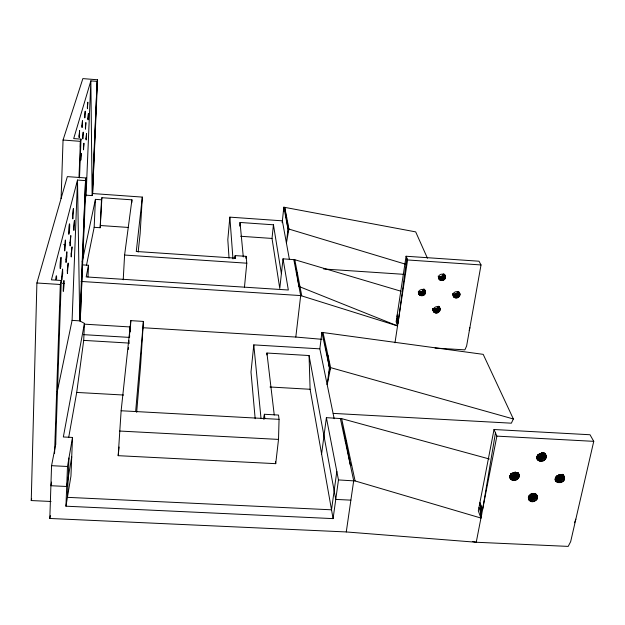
<?xml version="1.0" encoding="UTF-8"?>
<svg xmlns="http://www.w3.org/2000/svg" width="625" height="625" viewBox="0 0 625 625"><rect width="100%" height="100%" fill="white"/><g stroke="black" fill="none" stroke-linecap="round" stroke-linejoin="round"><path stroke-width="0.94" d="M418.602 293.148C418.008 289.094 424.93 287.641 425.539 291.891C426.125 295.938 419.219 297.391 418.602 293.148L419.266 294.664L418.555 292.148M51.039 501.477L31.25 500.555L36.898 282.992L67.344 176.617L86.172 177.984L80.234 321.297M136.664 412.32L140.594 365.68L143.406 321.414L130.828 320.641L121.133 410.758L118.188 455.68L275.719 463.664L278.516 439.406L279.055 419.336L278.523 415.055L264.422 414.281L263.891 419.117M489.367 459L341.633 418.633L326.391 417.664L338.469 479.93L355.102 480.945L480.945 518.047L478.32 510.883L494.023 429.516L590.008 434.742L593.75 441.344L570.664 541.648L568.195 546.398L476.242 542.25L346.273 531.945L49.812 518.469L51.562 465.688L55.648 444.703L61.281 280.484L51.43 279.852L77.5 180.047L85.531 180.625L86.172 177.984M61.102 198.586L63.047 140.031L82.867 78.602L97.562 79.781L92.586 193.547L92.133 195.602L86.094 195.172L84.773 200.828M54.562 453.375L60.305 284.492L61.281 280.484M80.391 317.547L85.531 180.625L79.75 320.859L84.438 323.398L83.711 340.383L76.711 392.43L68.711 437.352M72.086 320.383L77.5 180.047L79.75 320.859L72.086 320.383L57.234 391.836M338.469 479.93L333.086 518.617L65.945 506.195L67.492 466.484L72.508 437.453L63.336 436.977L84.438 323.398M78.992 177.391L80.398 141.344L81.008 139.133L73.695 138.586L90.852 80.883L97.117 81.383L97.562 79.781M79.492 177.938L81.008 139.133M68.969 457.961L67.414 497.344L331.523 509.805L336.82 471.438M72.508 437.453L70.953 476.023L65.945 506.195M86.094 195.172L90.852 80.883L92.133 195.602L97.117 81.383L92.586 193.547L142.336 197.094L140.125 233.719L138.148 252.047M87.984 276.961L88.492 265.281L82.422 264.883M86.453 265.461L94.164 227.312L95.422 199.359L101.492 199.789L101.906 197.703L131.938 199.836L131.773 202.703M65.516 244.734L65.367 239.977L64.586 246.172L64.688 250.93L65.516 244.734L63.688 244.609M64.164 283.43C62.25 306.82 63.805 270.055 64.164 283.43L62.359 283.312M94.164 227.312L100.18 227.727L101.492 199.789M100.18 227.727L101.906 197.703M123.219 279.773L124.594 255.047L131.938 199.836M129.562 337.461L129.672 335.578M129.898 331.82L130.227 326.188L129.352 336.859M130.164 331.836L130.328 329.039M130.492 326.234L130.828 320.641M533.758 493.68L536.508 499.828L532.484 493.586C526.055 494.641 528.594 504.148 534.555 501.203C541.008 498.891 535.477 490.445 530.273 494.508L532.195 501.625L529.484 495.469M128.305 349.477L128.469 347.539M128.789 343.656L129.031 340.742M234.992 258.492L235.234 255.609L246.102 256.344L246.789 263.195L244.43 287.438M80.328 147.25L80.344 142.352M135.656 411.547L143.406 321.414M289.359 259.219L282.367 220.836L229.852 217.141L227.813 239.719L229.047 258.125M234.977 258.414L235.234 255.609L235.438 258.133L136.281 251.484L142.336 197.094M263.977 419.102L264.422 414.281L264.867 418.562M239.688 226.109L240.031 222.461L273.445 224.805L281.398 273.711M245.922 258.211L246.102 256.344M334.172 418.711L319.836 348.852L253.789 344.883L250.992 372.078L255.172 418.711M118.188 455.68L118.391 453.758M118.594 451.836L119.102 447.023M400.961 291.219L294.805 259.727L283.031 258.82L279.773 288.453L272.016 238.438L273.445 224.805M282.164 222.703L283.844 207.195L415.688 231.883L427.43 258.203M287.477 221.609L287.977 228.906L286.414 243.062L288.914 229.062L284.734 207.367L283.445 210.844M142.812 327.719L295.812 337.055L300.68 295.578L293.812 259.547M319.836 348.852L321.914 332.391L483.195 354.352L513.367 418.977L511.367 423.187L333.234 413.391M328.82 372.039L327.18 384.664L330.609 367.633L323.039 332.586L329.422 367.453L328.82 372.039L330.609 367.633L513.367 418.977M81.078 281.445L300.68 295.578L397.555 325.914L396.141 321.812L406.078 256.242L479 261.211L481.023 264.945L466.617 346L464.875 349.867L435.016 348.047M321.602 453.977L326.391 417.664M406.844 258.133L398.594 319.078L397.172 315.016M346.273 531.945L353.695 480.688L340.352 418.43M394.984 342.781L407.594 259.969L406.078 256.242M495.469 432.859L482.586 509.609L479.938 502.5M71.727 456.875L66.719 486.484L50.898 485.727M49.812 518.469L50.336 515.648M51.07 484.812L51.594 482.086M494.023 429.516L496.875 436.125L476.242 542.25L472.422 541.469M88.492 265.281L86.18 276.922L288.336 290.008L283.031 258.82M31.25 500.555L31.656 498.656M82.156 261.984L95.422 199.359M469.18 330.414L469.875 327.711M574.531 522.766L575.844 519.172M287.555 232.68L288.914 229.062L405.109 264.07M438.688 306.852L440.062 310.055L438.094 306.867C437.211 308.789 434.594 309.664 432.797 308.492L433.844 311.953C436.945 315.352 442.359 310.258 439.188 306.812L439.867 308.414L438.656 306.195M458.445 291.859L459.93 294.992C460.594 290.602 453.5 290.508 453.062 294.539C452.414 298.922 459.484 299.016 459.93 294.992L457.812 291.906C456.922 293.828 454.297 294.727 452.484 293.539M422.531 291.062L423.898 288.836L425.523 292.742L423.648 289.664L425.273 293.578L423.18 290.422L424.797 294.344L422.531 291.062L419.961 291.852L418.313 291.305L419.898 295.227L419.086 291.68L420.68 295.609L419.961 291.852L421.555 295.781L420.859 291.797L422.461 295.727L421.742 291.531L423.344 295.453L422.531 291.062L424.141 294.984M438.43 276.938L439.812 280.008L438.859 276.555L440.594 280.391L439.727 276.727L441.469 280.562L440.633 276.672L442.383 280.508L441.516 276.398L443.273 280.234L442.312 275.93L443.703 273.68L445.469 277.5C445.039 281.586 437.898 281.461 438.547 277.039C438.969 272.945 446.133 273.07 445.469 277.5L443.445 274.523L445.211 278.344L442.969 275.289L444.734 279.117L442.312 275.93L439.727 276.727L438.086 276.172M537.531 454.555L539.898 454.133L541.867 452.727L545.805 458.516C543.836 462.539 537.195 462.086 536.445 457.383M509.547 476.539C510.672 484.172 522.992 479.023 518.219 472.898M560.367 474.914L563.352 480.945L559.055 474.852C545.773 483.398 571.148 486.398 562.867 474.328L564.25 476.914L562.883 474.398M558.414 475.117L560.789 474.695L563.719 476.039L562.781 474.367M556.062 476.719L559.008 482.758L556.828 475.781L557.992 475.437L561.383 482.336L559.055 474.852L562.453 481.742M510.438 475.109L512.656 480.289L510.836 473.578L514.258 472.562L518.141 478.664L515.141 471.773M350.875 500.141L335.758 499.414L309.062 355.539L266.922 353.031L266.93 354.961M51.562 465.688L67.492 466.484M496.875 436.125L593.75 441.344M119.602 431.039L278.516 439.406M76.711 392.43L123.586 395.031M121.133 410.758L279.055 419.336M269.953 386.992L310.109 389.273L333.086 518.617M83.547 334.648L128.867 337.367M83.711 340.383L129.234 343.094M84.344 324.156L130.141 326.953M36.898 282.992L60.305 284.492M124.594 255.047L246.789 263.195M323.664 268.992L403.305 274.297M100.602 225.531L128.438 227.453M240.648 236.273L272.016 238.438M407.594 259.969L481.023 264.945M63.047 140.031L80.398 141.344M295.812 337.055L321.953 339.312M321.914 332.391L329.422 367.453L330.609 367.633M325.523 349.25L326.68 349.422M351.633 464.883L350.258 464.672L341.633 418.633L355.102 480.945M345.188 440.984L346.508 441.195M285.844 217.703L286.758 217.852M283.844 207.195L287.977 228.906L288.914 229.062M296.336 272.773L297.352 272.961M439.438 307.711C436.883 304.578 431.203 308.656 433.844 311.953L432.844 309.547L433.844 311.953M453.68 296.906L452.781 294.375L454.305 297.469L453.25 293.914L455.078 297.844L454.117 294.078L455.945 298.008L455.016 294.023L456.852 297.961L455.891 293.758L457.734 297.688L456.687 293.289L459.195 296.586L457.336 292.656L459.672 295.82L457.812 291.906M537.93 455.406L540.758 461.32L538.727 454.477L541.969 461.242L539.898 454.133L543.148 460.891L540.969 453.531L545.133 459.484L541.867 452.727M432.797 308.492L434.469 312.508L433.562 308.867L435.242 312.883L434.422 309.031L436.109 313.047L435.32 308.977L437.008 313L436.195 308.711L437.891 312.727L436.977 308.25L439.336 311.633L437.625 307.617L439.805 310.875L438.094 306.867M560.453 474.797L564.023 479.992L561.461 474.836M561.555 474.578L564.406 478.961L562.266 474.664M543.047 452.586L546.188 457.461L545.805 458.516L542.93 452.617M533.844 493.562L537.164 498.891L534.797 493.625M515.594 472.516L518.797 477.711L516.539 472.547M458.547 291.844L459.961 294.141L458.844 291.797M444.148 274.422L445.492 276.641L444.43 274.352M562.484 474.578L564.484 477.906L562.773 474.477M544.336 453.156L546.258 456.391L546.188 457.461L543.719 452.414M534.891 493.375L537.539 497.867L535.562 493.484M516.75 472.492L519.164 476.672L517.656 473.227M438.781 306.836L440.086 309.211L439.055 306.812M536.227 494.273L537.602 496.828L536.812 495.078M424.312 289.602L425.539 291.891L424.672 289.523M545.141 453.75L546.258 456.391L544.617 453.031M517.906 473.117L519.227 475.609L518.094 473.039M444.5 274.328L445.281 275.82M555.219 479.695L556.078 481.422L555.352 479.648M556.828 475.781L560.203 482.68L557.992 475.437M536.539 457.406L537.789 459.953L536.414 456.492M545.195 453.695L546.016 455.383C543.789 450.633 535.445 454.172 537.242 459.07L536.477 457.344M555.352 477.391L557.875 482.562L555.922 476.695M555.203 478.656L556.875 482.109L555.398 478.078M555.242 479.695L556.078 481.422M540.969 453.531L544.234 460.289M537.195 456.047L539.609 461.125L537.789 455.375M439.18 279.438L438.359 276.984M536.586 456.43L538.594 460.656L537.016 456.156M536.586 457.422L537.789 459.953M456.687 293.289L458.531 297.219M518.188 472.938L518.977 474.609C516.75 469.945 508.445 473.391 510.281 478.266L509.57 476.516M442.312 275.93L444.07 279.758M528.469 498.555L529.273 500.305L528.289 497.586M509.672 476.547L510.828 479.141L509.609 475.586M535.617 500.617L532.484 493.586L534.555 501.203L531.43 494.172L533.391 501.547L530.273 494.508M528.742 496.156L531.062 501.43L529.344 495.445M528.523 497.469L530.07 500.984L528.492 496.047M528.5 498.547L529.273 500.305M517.25 479.461L514.258 472.562L516.18 480.055L513.195 473.156L515 480.406L512.031 473.5L513.797 480.484L510.836 473.578M509.805 475.516L511.641 479.828L510.258 475.227M509.727 476.555L510.828 479.141M436.977 308.25L438.68 312.266M432.742 309.648L433.406 311.25L432.781 309.648M418.32 292.312L419.266 294.664M479.703 503.875L481.039 507.477L481.594 514.711L479 507.539M397.023 316.133L397.742 318.195L397.961 323.211L396.578 319.102M301.742 295.789L294.805 259.727L298.938 286.453L397.555 325.914L397.289 321.172L397.891 317.07L397.961 323.211M284.734 207.367L287.977 228.906M327.992 355.5L329.422 367.453M266.922 353.031L274.25 415.016M275.5 461.742L275.719 463.664M253.789 344.883L260.992 418.203M240.031 222.461L243.289 256.93M480.945 518.047L480.328 511.156L481.281 506.094L481.594 514.711M229.852 217.141L232.969 258.922M309.062 355.539L310.109 389.273M55.422 435.922L55.648 444.703M55.68 279.539A5.922 0.484 -86 0 1 56.383 275.742A5.922 0.484 -86 0 1 56.594 279.234M79.086 136.023L79.203 137.672L79.609 130.617L79.086 136.023M80.688 158.641L80.797 160.172L81.188 153.391L80.688 158.641M81.977 125.922L82.078 127.555L82.477 120.672L81.977 125.922M82.719 137.32L82.82 138.898L83.211 132.141L82.719 137.32M83.438 148.32L83.539 149.844L83.922 143.211L83.438 148.32M84.727 116.297L84.82 117.914L85.211 111.188L84.727 116.297M85.406 127.586L85.5 129.148L85.883 122.547L85.406 127.586M86.062 138.484L86.156 140L86.531 133.516L86.062 138.484M87.344 107.133L87.438 108.734L87.812 102.164L87.344 107.133M87.969 118.305L88.055 119.859L88.43 113.406L87.969 118.305M61.625 276.828L61.75 280.109L62.719 273.719L62.602 269.031L61.625 276.828M65.914 259.234L66.023 262.469L66.938 256.367L66.844 251.766L65.914 259.234M67.305 270.375L67.406 273.5L68.203 263.023L67.305 270.375M69.938 242.742L70.125 245.93L70.82 235.578L69.938 242.742M71.141 253.898L71.227 256.984L72.055 246.844L71.141 253.898M72.625 215.617L72.805 218.898L73.391 208.602L72.625 215.617M73.711 227.258L73.875 230.414L74.461 220.352L73.711 227.258M60.773 266.359A5.719 0.453 -86.1 0 0 61.086 257.266A5.719 0.453 -86.1 0 0 60.078 265.164A5.719 0.453 -86.1 0 0 60.773 266.359M69.266 232.414A5.352 0.398 -86.2 0 0 69.586 223.805A5.352 0.398 -86.2 0 0 68.68 231.047A5.352 0.398 -86.2 0 0 69.266 232.414"/></g></svg>
